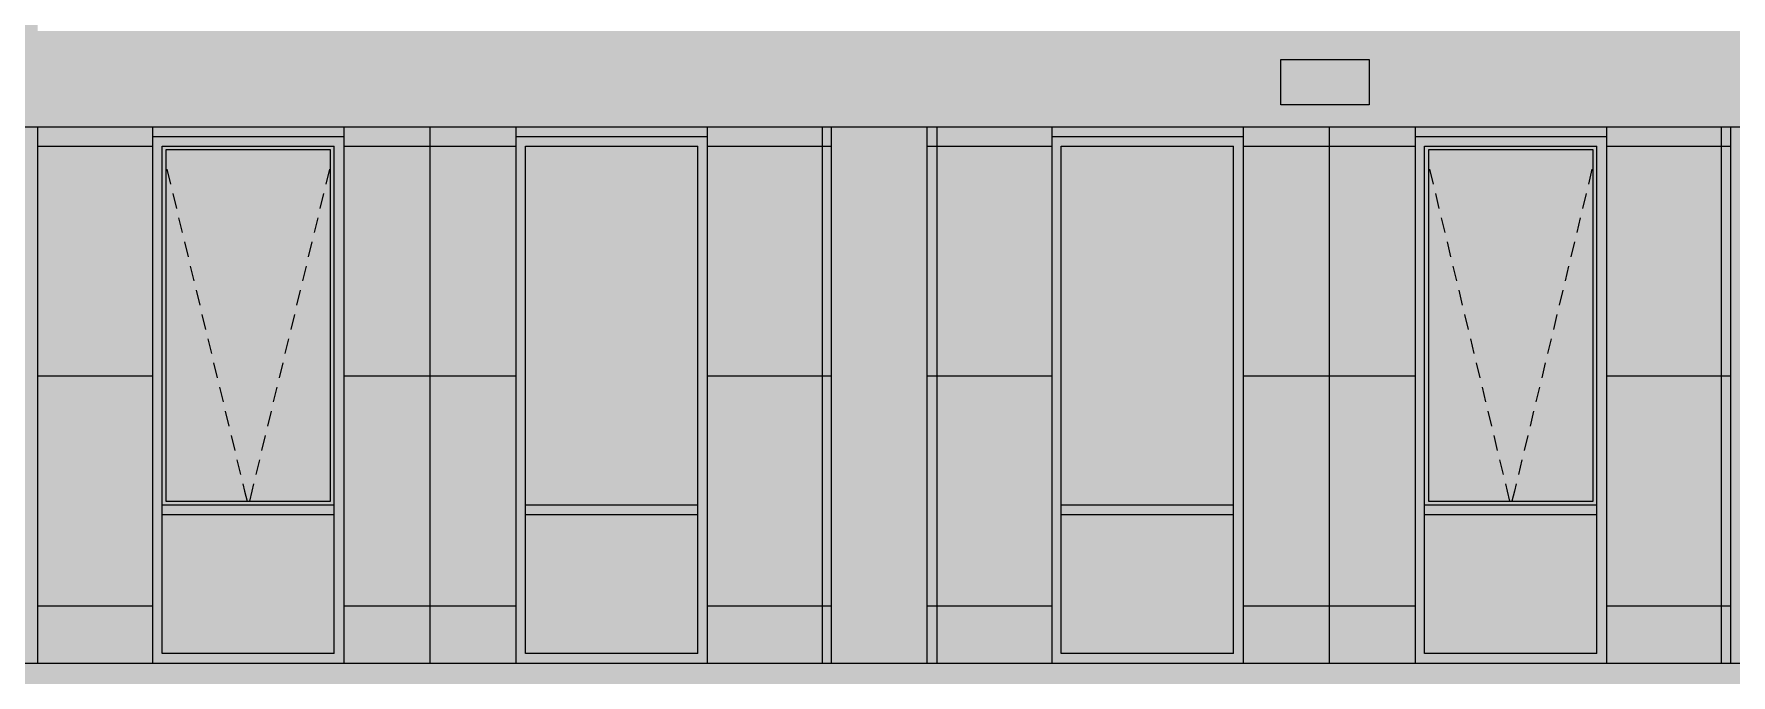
# Model space of a CAD drawing. Header units: millimetres. Extents: x 1499747 to 4230374, y -28481 to 441852.
# Drawn here: x 4054922 to 4063793, y 397066 to 400414 of the extents above; entities that cross this region are included whole.
import ezdxf

# ---------------------------------------------------------------- set-up
doc = ezdxf.new("R2010")
doc.units = ezdxf.units.MM
doc.header["$MEASUREMENT"] = 0
doc.layers.add('Чертеж и Рисунок', color=7, linetype='Continuous')

msp = doc.modelspace()

# ---------------------------------------------------------------- hatches: boundary and pattern name
at = {"layer": 'Чертеж и Рисунок', "linetype": 'Continuous', "lineweight": 0, "true_color": 0xbc9a89}
for points in [[(4054441.97367, 407478.46295), (4054441.97367, 399933.01142), (4054941.97443, 399933.01142), (4054941.97443, 407478.46295)], [(4054441.97367, 399933.01142), (4054441.97367, 399928.41141), (4068441.89505, 399928.41141), (4068441.89505, 400428.41218), (4054941.97443, 400428.41218), (4054941.97443, 399933.01142)]]:
    msp.add_hatch(color=33, dxfattribs=at).paths.add_polyline_path(points)
at = {"layer": 'Чертеж и Рисунок', "linetype": 'Continuous', "lineweight": 0, "true_color": 0xffffff}
for points in [[(4061439.58436, 400044.31159), (4061901.48506, 400044.31159), (4061901.48506, 400280.01195), (4061439.58436, 400280.01195)], [(4054441.97367, 397128.40713), (4054941.97443, 397128.40713), (4054941.97443, 399928.41141), (4054441.97367, 399928.41141)], [(4054941.97443, 399928.41141), (4054941.97443, 397128.40713), (4055541.97535, 397128.40713), (4055541.97535, 399878.41134), (4056541.97687, 399878.41134), (4056541.97687, 397128.40713), (4057441.67825, 397128.40713), (4057441.67825, 399878.41134), (4058441.67978, 399878.41134), (4058441.67978, 397128.40713), (4059091.98077, 397128.40713), (4059091.98077, 399928.41141)], [(4059091.98077, 397128.40713), (4059591.98153, 397128.40713), (4059591.98153, 399928.41141), (4059091.98077, 399928.41141)], [(4063791.98795, 399928.41141), (4059591.98153, 399928.41141), (4059591.98153, 397128.40713), (4060242.28253, 397128.40713), (4060242.28253, 399878.41134), (4061242.28405, 399878.41134), (4061242.28405, 397128.40713), (4062141.78543, 397128.40713), (4062141.78543, 399878.41134), (4063141.78696, 399878.41134), (4063141.78696, 397128.40713), (4063791.98795, 397128.40713)], [(4063791.98795, 397128.40713), (4064291.98871, 397128.40713), (4064291.98871, 399928.41141), (4063791.98795, 399928.41141)], [(4054441.97367, 397128.40713), (4054441.97367, 396628.40637), (4068441.89505, 396628.40637), (4068441.89505, 397128.40713)]]:
    msp.add_hatch(color=7, dxfattribs=at).paths.add_polyline_path(points)
at = {"layer": 'Чертеж и Рисунок', "linetype": 'Continuous', "lineweight": 0, "true_color": 0x2e2e2e}
for points in [[(4055541.97535, 399528.4108), (4055591.97542, 399528.4108), (4055591.97542, 399828.41126), (4055541.97535, 399878.41134)], [(4056041.97611, 399878.41134), (4055541.97535, 399878.41134), (4055591.97542, 399828.41126), (4056041.97611, 399828.41126)], [(4056041.97611, 399878.41134), (4056041.97611, 399828.41126), (4056491.9768, 399828.41126), (4056541.97687, 399878.41134)], [(4056541.97687, 399528.4108), (4056541.97687, 399878.41134), (4056491.9768, 399828.41126), (4056491.9768, 399528.4108)], [(4057941.67901, 399878.41134), (4057441.67825, 399878.41134), (4057491.67832, 399828.41126), (4057941.67901, 399828.41126)], [(4057441.67825, 399528.4108), (4057491.67832, 399528.4108), (4057491.67832, 399828.41126), (4057441.67825, 399878.41134)], [(4057941.67901, 399878.41134), (4057941.67901, 399828.41126), (4058391.6797, 399828.41126), (4058441.67978, 399878.41134)], [(4058441.67978, 399528.4108), (4058441.67978, 399878.41134), (4058391.6797, 399828.41126), (4058391.6797, 399528.4108)], [(4060742.28329, 399878.41134), (4060242.28253, 399878.41134), (4060292.2826, 399828.41126), (4060742.28329, 399828.41126)], [(4060242.28253, 399528.4108), (4060292.2826, 399528.4108), (4060292.2826, 399828.41126), (4060242.28253, 399878.41134)], [(4060742.28329, 399878.41134), (4060742.28329, 399828.41126), (4061192.28398, 399828.41126), (4061242.28405, 399878.41134)], [(4061242.28405, 399528.4108), (4061242.28405, 399878.41134), (4061192.28398, 399828.41126), (4061192.28398, 399528.4108)], [(4062141.78543, 399528.4108), (4062191.78551, 399528.4108), (4062191.78551, 399828.41126), (4062141.78543, 399878.41134)], [(4062641.78619, 399878.41134), (4062141.78543, 399878.41134), (4062191.78551, 399828.41126), (4062641.78619, 399828.41126)], [(4062641.78619, 399878.41134), (4062641.78619, 399828.41126), (4063091.78688, 399828.41126), (4063141.78696, 399878.41134)], [(4063141.78696, 399528.4108), (4063141.78696, 399878.41134), (4063091.78688, 399828.41126), (4063091.78688, 399528.4108)], [(4055541.97535, 398128.40866), (4055591.97542, 398128.40866), (4055591.97542, 399528.4108), (4055541.97535, 399528.4108)], [(4056541.97687, 398128.40866), (4056541.97687, 399528.4108), (4056491.9768, 399528.4108), (4056491.9768, 398128.40866)], [(4057441.67825, 398128.40866), (4057491.67832, 398128.40866), (4057491.67832, 399528.4108), (4057441.67825, 399528.4108)], [(4058441.67978, 398128.40866), (4058441.67978, 399528.4108), (4058391.6797, 399528.4108), (4058391.6797, 398128.40866)], [(4060242.28253, 398128.40866), (4060292.2826, 398128.40866), (4060292.2826, 399528.4108), (4060242.28253, 399528.4108)], [(4061242.28405, 398128.40866), (4061242.28405, 399528.4108), (4061192.28398, 399528.4108), (4061192.28398, 398128.40866)], [(4062141.78543, 399528.4108), (4062141.78543, 398128.40866), (4062191.78551, 398128.40866), (4062191.78551, 399528.4108)], [(4063141.78696, 398128.40866), (4063141.78696, 399528.4108), (4063091.78688, 399528.4108), (4063091.78688, 398128.40866)], [(4055541.97535, 397928.40836), (4055591.97542, 397928.40836), (4055591.97542, 398128.40866), (4055541.97535, 398128.40866)], [(4056541.97687, 397928.40836), (4056541.97687, 398128.40866), (4056491.9768, 398128.40866), (4056491.9768, 397928.40836)], [(4057441.67825, 398128.40866), (4057441.67825, 397928.40836), (4057491.67832, 397928.40836), (4057491.67832, 398128.40866)], [(4058441.67978, 397928.40836), (4058441.67978, 398128.40866), (4058391.6797, 398128.40866), (4058391.6797, 397928.40836)], [(4060242.28253, 397928.40836), (4060292.2826, 397928.40836), (4060292.2826, 398128.40866), (4060242.28253, 398128.40866)], [(4061242.28405, 397928.40836), (4061242.28405, 398128.40866), (4061192.28398, 398128.40866), (4061192.28398, 397928.40836)], [(4062141.78543, 397928.40836), (4062191.78551, 397928.40836), (4062191.78551, 398128.40866), (4062141.78543, 398128.40866)], [(4063141.78696, 397928.40836), (4063141.78696, 398128.40866), (4063091.78688, 398128.40866), (4063091.78688, 397928.40836)], [(4055541.97535, 397928.40836), (4055541.97535, 397128.40713), (4055591.97542, 397178.40721), (4055591.97542, 397928.40836)], [(4055591.97542, 397903.40832), (4056041.97611, 397903.40832), (4056041.97611, 397953.40839), (4055591.97542, 397953.40839)], [(4056041.97611, 397953.40839), (4056041.97611, 397903.40832), (4056491.9768, 397903.40832), (4056491.9768, 397953.40839)], [(4056541.97687, 397928.40836), (4056491.9768, 397928.40836), (4056491.9768, 397178.40721), (4056541.97687, 397128.40713)], [(4057441.67825, 397928.40836), (4057441.67825, 397128.40713), (4057491.67832, 397178.40721), (4057491.67832, 397928.40836)], [(4057491.67832, 397903.40832), (4057941.67901, 397903.40832), (4057941.67901, 397953.40839), (4057491.67832, 397953.40839)], [(4057941.67901, 397953.40839), (4057941.67901, 397903.40832), (4058391.6797, 397903.40832), (4058391.6797, 397953.40839)], [(4058441.67978, 397928.40836), (4058391.6797, 397928.40836), (4058391.6797, 397178.40721), (4058441.67978, 397128.40713)], [(4060242.28253, 397928.40836), (4060242.28253, 397128.40713), (4060292.2826, 397178.40721), (4060292.2826, 397928.40836)], [(4060292.2826, 397903.40832), (4060742.28329, 397903.40832), (4060742.28329, 397953.40839), (4060292.2826, 397953.40839)], [(4060742.28329, 397953.40839), (4060742.28329, 397903.40832), (4061192.28398, 397903.40832), (4061192.28398, 397953.40839)], [(4061242.28405, 397928.40836), (4061192.28398, 397928.40836), (4061192.28398, 397178.40721), (4061242.28405, 397128.40713)], [(4062141.78543, 397928.40836), (4062141.78543, 397128.40713), (4062191.78551, 397178.40721), (4062191.78551, 397928.40836)], [(4062191.78551, 397903.40832), (4062641.78619, 397903.40832), (4062641.78619, 397953.40839), (4062191.78551, 397953.40839)], [(4062641.78619, 397953.40839), (4062641.78619, 397903.40832), (4063091.78688, 397903.40832), (4063091.78688, 397953.40839)], [(4063141.78696, 397928.40836), (4063091.78688, 397928.40836), (4063091.78688, 397178.40721), (4063141.78696, 397128.40713)], [(4056041.97611, 397128.40713), (4056041.97611, 397178.40721), (4055591.97542, 397178.40721), (4055541.97535, 397128.40713)], [(4056041.97611, 397128.40713), (4056541.97687, 397128.40713), (4056491.9768, 397178.40721), (4056041.97611, 397178.40721)], [(4057441.67825, 397128.40713), (4057941.67901, 397128.40713), (4057941.67901, 397178.40721), (4057491.67832, 397178.40721)], [(4057941.67901, 397128.40713), (4058441.67978, 397128.40713), (4058391.6797, 397178.40721), (4057941.67901, 397178.40721)], [(4060742.28329, 397128.40713), (4060742.28329, 397178.40721), (4060292.2826, 397178.40721), (4060242.28253, 397128.40713)], [(4060742.28329, 397128.40713), (4061242.28405, 397128.40713), (4061192.28398, 397178.40721), (4060742.28329, 397178.40721)], [(4062141.78543, 397128.40713), (4062641.78619, 397128.40713), (4062641.78619, 397178.40721), (4062191.78551, 397178.40721)], [(4062641.78619, 397128.40713), (4063141.78696, 397128.40713), (4063091.78688, 397178.40721), (4062641.78619, 397178.40721)]]:
    msp.add_hatch(color=250, dxfattribs=at).paths.add_polyline_path(points)
at = {"layer": 'Чертеж и Рисунок', "linetype": 'Continuous', "lineweight": 0, "true_color": 0xf7fdff}
for points in [[(4055591.97542, 397953.40839), (4055611.97545, 397973.40843), (4055611.97545, 399808.41123), (4055591.97542, 399828.41126)], [(4056491.9768, 399828.41126), (4055591.97542, 399828.41126), (4055611.97545, 399808.41123), (4056471.97677, 399808.41123)], [(4056491.9768, 397953.40839), (4056491.9768, 399828.41126), (4056471.97677, 399808.41123), (4056471.97677, 397973.40843)], [(4062191.78551, 397953.40839), (4062211.78554, 397973.40843), (4062211.78554, 399808.41123), (4062191.78551, 399828.41126)], [(4063091.78688, 399828.41126), (4062191.78551, 399828.41126), (4062211.78554, 399808.41123), (4063071.78685, 399808.41123)], [(4063091.78688, 397953.40839), (4063091.78688, 399828.41126), (4063071.78685, 399808.41123), (4063071.78685, 397973.40843)], [(4056491.9768, 397953.40839), (4056471.97677, 397973.40843), (4055611.97545, 397973.40843), (4055591.97542, 397953.40839)], [(4063091.78688, 397953.40839), (4063071.78685, 397973.40843), (4062211.78554, 397973.40843), (4062191.78551, 397953.40839)]]:
    msp.add_hatch(color=7, dxfattribs=at).paths.add_polyline_path(points)
at = {"layer": 'Чертеж и Рисунок', "linetype": 'Continuous', "lineweight": 0, "true_color": 0x84adf9}
for points in [[(4055611.97545, 397973.40843), (4056471.97677, 397973.40843), (4056471.97677, 399808.41123), (4055611.97545, 399808.41123)], [(4057491.67832, 397953.40839), (4058391.6797, 397953.40839), (4058391.6797, 398128.40866), (4058391.6797, 399828.41126), (4057491.67832, 399828.41126)], [(4060292.2826, 397953.40839), (4061192.28398, 397953.40839), (4061192.28398, 398128.40866), (4061192.28398, 399528.4108), (4061192.28398, 399828.41126), (4060292.2826, 399828.41126)], [(4062211.78554, 397973.40843), (4063071.78685, 397973.40843), (4063071.78685, 399808.41123), (4062211.78554, 399808.41123)], [(4055591.97542, 397903.40832), (4055591.97542, 397178.40721), (4056491.9768, 397178.40721), (4056491.9768, 397903.40832)], [(4057491.67832, 397903.40832), (4057491.67832, 397178.40721), (4058391.6797, 397178.40721), (4058391.6797, 397903.40832)], [(4060292.2826, 397903.40832), (4060292.2826, 397178.40721), (4061192.28398, 397178.40721), (4061192.28398, 397903.40832)], [(4062191.78551, 397903.40832), (4062191.78551, 397178.40721), (4063091.78688, 397178.40721), (4063091.78688, 397903.40832)]]:
    msp.add_hatch(color=161, dxfattribs=at).paths.add_polyline_path(points)

# ---------------------------------------------------------------- linework, layer by layer
at = {"layer": 'Чертеж и Рисунок', "color": 7, "linetype": 'Continuous', "lineweight": 5}
for points in [[(4061439.58436, 400044.31159), (4061439.58436, 400280.01195)], [(4061439.58436, 400280.01195), (4061901.48506, 400280.01195)], [(4061901.48506, 400280.01195), (4061901.48506, 400044.31159)], [(4061901.48506, 400044.31159), (4061439.58436, 400044.31159)], [(4054441.97367, 399928.41141), (4068441.89505, 399928.41141)], [(4054941.97443, 397128.40713), (4054941.97443, 399928.41141)], [(4059091.98077, 397128.40713), (4059091.98077, 399928.41141)], [(4059591.98153, 397128.40713), (4059591.98153, 399928.41141)], [(4063791.98795, 397128.40713), (4063791.98795, 399928.41141)], [(4055541.97535, 399878.41134), (4056541.97687, 399878.41134)], [(4057441.67825, 399878.41134), (4058441.67978, 399878.41134)], [(4060242.28253, 399878.41134), (4061242.28405, 399878.41134)], [(4062141.78543, 399878.41134), (4063141.78696, 399878.41134)], [(4063141.78696, 399878.41134), (4063141.78696, 397128.40713)], [(4055591.97542, 399528.4108), (4055591.97542, 399828.41126)], [(4055591.97542, 399828.41126), (4056041.97611, 399828.41126)], [(4055611.97545, 399808.41123), (4055611.97545, 397973.40843)], [(4056471.97677, 399808.41123), (4055611.97545, 399808.41123)], [(4056041.97611, 399828.41126), (4056491.9768, 399828.41126)], [(4056471.97677, 397973.40843), (4056471.97677, 399808.41123)], [(4056491.9768, 399528.4108), (4056491.9768, 399828.41126)], [(4057491.67832, 399828.41126), (4057941.67901, 399828.41126)], [(4057491.67832, 399528.4108), (4057491.67832, 399828.41126)], [(4057941.67901, 399828.41126), (4058391.6797, 399828.41126)], [(4058391.6797, 399528.4108), (4058391.6797, 399828.41126)], [(4060292.2826, 399828.41126), (4060742.28329, 399828.41126)], [(4060292.2826, 399528.4108), (4060292.2826, 399828.41126)], [(4060742.28329, 399828.41126), (4061192.28398, 399828.41126)], [(4061192.28398, 399528.4108), (4061192.28398, 399828.41126)], [(4062191.78551, 399528.4108), (4062191.78551, 399828.41126)], [(4062191.78551, 399828.41126), (4062641.78619, 399828.41126)], [(4062211.78554, 399808.41123), (4062211.78554, 397973.40843)], [(4063071.78685, 399808.41123), (4062211.78554, 399808.41123)], [(4062641.78619, 399828.41126), (4063091.78688, 399828.41126)], [(4063071.78685, 397973.40843), (4063071.78685, 399808.41123)], [(4063091.78688, 399528.4108), (4063091.78688, 399828.41126)], [(4055591.97542, 398128.40866), (4055591.97542, 399528.4108)], [(4056491.9768, 398128.40866), (4056491.9768, 399528.4108)], [(4057491.67832, 398128.40866), (4057491.67832, 399528.4108)], [(4058391.6797, 398128.40866), (4058391.6797, 399528.4108)], [(4060292.2826, 398128.40866), (4060292.2826, 399528.4108)], [(4061192.28398, 398128.40866), (4061192.28398, 399528.4108)], [(4062191.78551, 398128.40866), (4062191.78551, 399528.4108)], [(4063091.78688, 398128.40866), (4063091.78688, 399528.4108)], [(4055591.97542, 397953.40839), (4055591.97542, 398128.40866)], [(4056491.9768, 397953.40839), (4056491.9768, 398128.40866)], [(4057491.67832, 397953.40839), (4057491.67832, 398128.40866)], [(4058391.6797, 397953.40839), (4058391.6797, 398128.40866)], [(4060292.2826, 397953.40839), (4060292.2826, 398128.40866)], [(4061192.28398, 397953.40839), (4061192.28398, 398128.40866)], [(4062191.78551, 397953.40839), (4062191.78551, 398128.40866)], [(4063091.78688, 397953.40839), (4063091.78688, 398128.40866)], [(4055611.97545, 397973.40843), (4056471.97677, 397973.40843)], [(4062211.78554, 397973.40843), (4063071.78685, 397973.40843)], [(4055591.97542, 397928.40836), (4055591.97542, 397953.40839)], [(4056041.97611, 397953.40839), (4055591.97542, 397953.40839)], [(4055591.97542, 397903.40832), (4055591.97542, 397928.40836)], [(4055591.97542, 397178.40721), (4055591.97542, 397903.40832)], [(4056041.97611, 397903.40832), (4055591.97542, 397903.40832)], [(4056491.9768, 397953.40839), (4056041.97611, 397953.40839)], [(4056491.9768, 397903.40832), (4056041.97611, 397903.40832)], [(4056491.9768, 397928.40836), (4056491.9768, 397953.40839)], [(4056491.9768, 397903.40832), (4056491.9768, 397928.40836)], [(4056491.9768, 397178.40721), (4056491.9768, 397903.40832)], [(4057941.67901, 397953.40839), (4057491.67832, 397953.40839)], [(4057491.67832, 397928.40836), (4057491.67832, 397953.40839)], [(4057491.67832, 397903.40832), (4057491.67832, 397928.40836)], [(4057941.67901, 397903.40832), (4057491.67832, 397903.40832)], [(4057491.67832, 397178.40721), (4057491.67832, 397903.40832)], [(4058391.6797, 397953.40839), (4057941.67901, 397953.40839)], [(4058391.6797, 397903.40832), (4057941.67901, 397903.40832)], [(4058391.6797, 397928.40836), (4058391.6797, 397953.40839)], [(4058391.6797, 397903.40832), (4058391.6797, 397928.40836)], [(4058391.6797, 397178.40721), (4058391.6797, 397903.40832)], [(4060742.28329, 397953.40839), (4060292.2826, 397953.40839)], [(4060292.2826, 397928.40836), (4060292.2826, 397953.40839)], [(4060292.2826, 397903.40832), (4060292.2826, 397928.40836)], [(4060742.28329, 397903.40832), (4060292.2826, 397903.40832)], [(4060292.2826, 397178.40721), (4060292.2826, 397903.40832)], [(4061192.28398, 397953.40839), (4060742.28329, 397953.40839)], [(4061192.28398, 397903.40832), (4060742.28329, 397903.40832)], [(4061192.28398, 397928.40836), (4061192.28398, 397953.40839)], [(4061192.28398, 397903.40832), (4061192.28398, 397928.40836)], [(4061192.28398, 397178.40721), (4061192.28398, 397903.40832)], [(4062191.78551, 397928.40836), (4062191.78551, 397953.40839)], [(4062641.78619, 397953.40839), (4062191.78551, 397953.40839)], [(4062191.78551, 397903.40832), (4062191.78551, 397928.40836)], [(4062191.78551, 397178.40721), (4062191.78551, 397903.40832)], [(4062641.78619, 397903.40832), (4062191.78551, 397903.40832)], [(4063091.78688, 397953.40839), (4062641.78619, 397953.40839)], [(4063091.78688, 397903.40832), (4062641.78619, 397903.40832)], [(4063091.78688, 397928.40836), (4063091.78688, 397953.40839)], [(4063091.78688, 397903.40832), (4063091.78688, 397928.40836)], [(4063091.78688, 397178.40721), (4063091.78688, 397903.40832)], [(4056041.97611, 397178.40721), (4055591.97542, 397178.40721)], [(4056491.9768, 397178.40721), (4056041.97611, 397178.40721)], [(4057941.67901, 397178.40721), (4057491.67832, 397178.40721)], [(4058391.6797, 397178.40721), (4057941.67901, 397178.40721)], [(4060742.28329, 397178.40721), (4060292.2826, 397178.40721)], [(4061192.28398, 397178.40721), (4060742.28329, 397178.40721)], [(4062641.78619, 397178.40721), (4062191.78551, 397178.40721)], [(4063091.78688, 397178.40721), (4062641.78619, 397178.40721)], [(4054441.97367, 397128.40713), (4068441.89505, 397128.40713)]]:
    msp.add_lwpolyline(points, dxfattribs=at)
at = {"layer": 'Чертеж и Рисунок', "color": 253, "linetype": 'Continuous', "lineweight": 5, "true_color": 0xaaaaaa}
for points in [[(4055541.97535, 399928.41141), (4055541.97535, 397128.40713)], [(4056541.97687, 399928.41141), (4056541.97687, 397128.40713)], [(4056991.77756, 399928.41141), (4056991.77756, 397128.40713)], [(4057441.67825, 399928.41141), (4057441.67825, 397128.40713)], [(4058441.67978, 399928.41141), (4058441.67978, 397128.40713)], [(4059041.68069, 399928.41141), (4059041.68069, 397128.40713)], [(4059642.28161, 399928.41141), (4059642.28161, 397128.40713)], [(4060242.28253, 399928.41141), (4060242.28253, 397128.40713)], [(4061242.28405, 399928.41141), (4061242.28405, 397128.40713)], [(4061692.08474, 399928.41141), (4061692.08474, 397128.40713)], [(4062141.78543, 399928.41141), (4062141.78543, 397128.40713)], [(4063141.98696, 399928.41141), (4063141.98696, 397128.40713)], [(4063741.78787, 399928.41141), (4063741.78787, 397128.40713)], [(4054941.97443, 399828.01126), (4055541.97535, 399828.01126)], [(4056542.37687, 399828.01126), (4057441.67825, 399828.01126)], [(4057441.67825, 399828.01126), (4057442.37825, 399828.01126)], [(4058442.17978, 399828.01126), (4059091.98077, 399828.01126)], [(4059591.98153, 399828.01126), (4060241.98253, 399828.01126)], [(4061241.58405, 399828.01126), (4061242.28405, 399828.01126)], [(4061242.28405, 399828.01126), (4062141.58543, 399828.01126)], [(4063141.98696, 399828.01126), (4063791.98795, 399828.01126)], [(4054941.97443, 398628.00943), (4055541.97535, 398628.00943)], [(4056542.37687, 398628.00943), (4057441.67825, 398628.00943)], [(4057441.67825, 398628.00943), (4057442.37825, 398628.00943)], [(4058442.17978, 398628.00943), (4059091.98077, 398628.00943)], [(4059591.98153, 398628.00943), (4060241.98253, 398628.00943)], [(4061241.58405, 398628.00943), (4061242.28405, 398628.00943)], [(4061242.28405, 398628.00943), (4062141.58543, 398628.00943)], [(4063141.98696, 398628.00943), (4063791.98795, 398628.00943)], [(4054941.97443, 397428.00759), (4055541.97535, 397428.00759)], [(4056542.37687, 397428.00759), (4057441.67825, 397428.00759)], [(4057441.67825, 397428.00759), (4057442.37825, 397428.00759)], [(4058442.17978, 397428.00759), (4059091.98077, 397428.00759)], [(4059591.98153, 397428.00759), (4060241.98253, 397428.00759)], [(4061241.58405, 397428.00759), (4061242.28405, 397428.00759)], [(4061242.28405, 397428.00759), (4062141.58543, 397428.00759)], [(4063141.98696, 397428.00759), (4063791.98795, 397428.00759)]]:
    msp.add_lwpolyline(points, dxfattribs=at)
at = {"layer": 'Чертеж и Рисунок', "color": 23, "linetype": 'Continuous', "lineweight": 5, "true_color": 0xbf8080}
for points in [[(4055617.47546, 399707.11107), (4055636.17549, 399629.31096)], [(4056466.47676, 399707.11107), (4056447.67673, 399629.31096)], [(4062217.28554, 399707.11107), (4062236.08557, 399629.31096)], [(4063066.28684, 399707.11107), (4063047.48681, 399629.31096)], [(4055647.97551, 399580.71088), (4055666.67554, 399502.91076)], [(4056435.97671, 399580.71088), (4056417.17668, 399502.91076)], [(4062247.78559, 399580.71088), (4062266.58562, 399502.91076)], [(4063035.7868, 399580.71088), (4063016.98677, 399502.91076)], [(4055678.47555, 399454.31069), (4055697.17558, 399376.61057)], [(4056405.47667, 399454.31069), (4056386.67664, 399376.61057)], [(4062278.28564, 399454.31069), (4062297.08567, 399376.61057)], [(4063005.28675, 399454.31069), (4062986.48672, 399376.61057)], [(4055708.9756, 399328.01049), (4055727.67563, 399250.21038)], [(4056374.97662, 399328.01049), (4056356.17659, 399250.21038)], [(4062308.78568, 399328.01049), (4062327.58571, 399250.21038)], [(4062974.7867, 399328.01049), (4062955.98667, 399250.21038)], [(4055739.47565, 399201.6103), (4055758.27568, 399123.81018)], [(4056344.37657, 399201.6103), (4056325.67654, 399123.81018)], [(4062339.28573, 399201.6103), (4062358.08576, 399123.81018)], [(4062944.28666, 399201.6103), (4062925.48663, 399123.81018)], [(4055769.97569, 399075.21011), (4055788.77572, 398997.50999)], [(4056313.87653, 399075.21011), (4056295.1765, 398997.50999)], [(4062369.78578, 399075.21011), (4062388.58581, 398997.50999)], [(4062913.78661, 399075.21011), (4062894.98658, 398997.50999)], [(4055800.47574, 398948.80992), (4055819.27577, 398871.1098)], [(4056283.37648, 398948.80992), (4056264.67645, 398871.1098)], [(4062400.28582, 398948.80992), (4062419.08585, 398871.1098)], [(4062883.28656, 398948.80992), (4062864.48653, 398871.1098)], [(4055830.97579, 398822.50972), (4055849.77582, 398744.7096)], [(4056252.87643, 398822.50972), (4056234.1764, 398744.7096)], [(4062430.78587, 398822.50972), (4062449.5859, 398744.7096)], [(4062852.78652, 398822.50972), (4062833.98649, 398744.7096)], [(4055861.47583, 398696.10953), (4055880.27586, 398618.30941)], [(4056222.37639, 398696.10953), (4056203.67636, 398618.30941)], [(4062461.28592, 398696.10953), (4062480.08595, 398618.30941)], [(4062822.28647, 398696.10953), (4062803.48644, 398618.30941)], [(4055891.97588, 398569.70934), (4055910.77591, 398492.00922)], [(4056191.87634, 398569.70934), (4056173.17631, 398492.00922)], [(4062491.78596, 398569.70934), (4062510.58599, 398492.00922)], [(4062791.78642, 398569.70934), (4062772.98639, 398492.00922)], [(4055922.47593, 398443.40914), (4055941.27596, 398365.60902)], [(4056161.37629, 398443.40914), (4056142.67626, 398365.60902)], [(4062522.28601, 398443.40914), (4062541.08604, 398365.60902)], [(4062761.28638, 398443.40914), (4062742.48635, 398365.60902)], [(4055952.97597, 398317.00895), (4055971.776, 398239.20883)], [(4056130.87625, 398317.00895), (4056112.17622, 398239.20883)], [(4062552.78606, 398317.00895), (4062571.58609, 398239.20883)], [(4062730.68633, 398317.00895), (4062711.9863, 398239.20883)], [(4055983.47602, 398190.60876), (4056002.27605, 398112.90864)], [(4056100.3762, 398190.60876), (4056081.57617, 398112.90864)], [(4062583.2861, 398190.60876), (4062602.08613, 398112.90864)], [(4062700.18628, 398190.60876), (4062681.48625, 398112.90864)], [(4056013.97607, 398064.30856), (4056023.17608, 398026.20851)], [(4056069.87615, 398064.30856), (4056060.67614, 398026.20851)], [(4062613.78615, 398064.30856), (4062622.98616, 398026.20851)], [(4062669.68624, 398064.30856), (4062660.58622, 398026.20851)], [(4056023.17608, 398026.20851), (4056035.8761, 397973.40843)], [(4056060.67614, 398026.20851), (4056047.97612, 397973.40843)], [(4062622.98616, 398026.20851), (4062635.78618, 397973.40843)], [(4062660.58622, 398026.20851), (4062647.7862, 397973.40843)]]:
    msp.add_lwpolyline(points, dxfattribs=at)
at = {"layer": 'Чертеж и Рисунок', "color": 1, "linetype": 'Continuous', "lineweight": 0}
for points in [[(4055051.6746, 397128.40713), (4055580.77541, 397128.40713)], [(4055792.47573, 397128.40713), (4055933.57594, 397128.40713)], [(4056145.27627, 397128.40713), (4056674.37708, 397128.40713)], [(4056886.0774, 397128.40713), (4057027.17762, 397128.40713)], [(4057238.87794, 397128.40713), (4057767.97875, 397128.40713)], [(4057979.67907, 397128.40713), (4058120.77929, 397128.40713)], [(4058332.47961, 397128.40713), (4058861.68042, 397128.40713)], [(4059073.28074, 397128.40713), (4059214.38096, 397128.40713)], [(4059426.08128, 397128.40713), (4059955.28209, 397128.40713)], [(4060166.88241, 397128.40713), (4060307.98263, 397128.40713)], [(4060519.68295, 397128.40713), (4061048.88376, 397128.40713)], [(4061260.48408, 397128.40713), (4061401.6843, 397128.40713)], [(4061613.28462, 397128.40713), (4062142.48543, 397128.40713)], [(4062354.18575, 397128.40713), (4062495.28597, 397128.40713)], [(4062706.88629, 397128.40713), (4063236.0871, 397128.40713)], [(4063447.78742, 397128.40713), (4063588.88764, 397128.40713)]]:
    msp.add_lwpolyline(points, dxfattribs=at)

doc.saveas('drawing.dxf')
